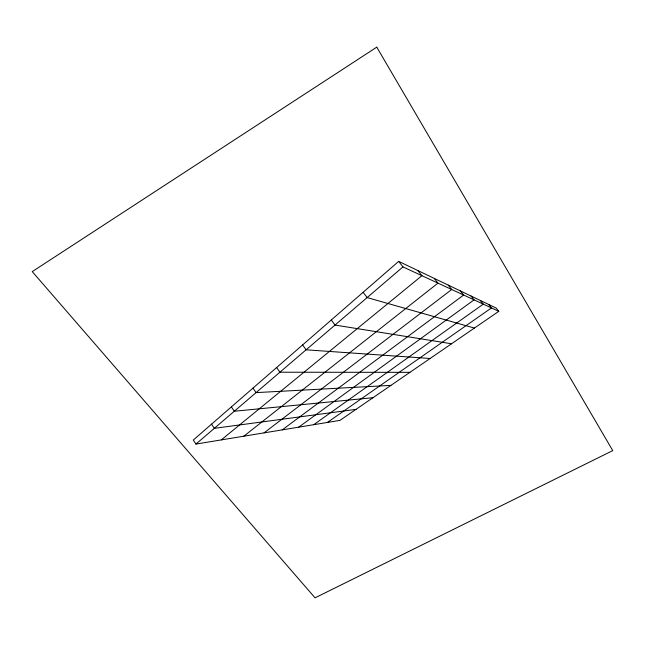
<?xml version="1.0" encoding="UTF-8"?>
<svg xmlns="http://www.w3.org/2000/svg" width="645" height="645" viewBox="0 0 645 645"><rect width="100%" height="100%" fill="white"/><g stroke="black" fill="none" stroke-linecap="round" stroke-linejoin="round"><path stroke-width="0.97" d="M398.666 261.37L193.298 440.035L195.935 444.074L339.955 420.379L498.787 311.325L496.174 308.06L398.666 261.37L402.972 266.909M195.935 444.074L402.972 266.909L498.787 311.325M221.283 439.906L421.919 275.697L417.936 270.602M243.834 436.189L437.963 283.131L434.254 278.414M264.039 432.868L451.71 289.508L448.251 285.114M282.236 429.876L463.634 295.031L460.377 290.919M298.708 427.167L474.067 299.869L471.003 296.007M313.696 424.7L483.274 304.134L480.372 300.497M327.394 422.451L491.458 307.931L488.708 304.488M356.016 409.349L214.317 428.336L211.552 424.152M372.979 397.707L234.296 411.244L231.37 406.906M390.926 385.387L256.073 392.611L252.985 388.113M409.93 372.334L279.906 372.221L276.624 367.537M430.102 358.483L306.101 349.808L302.61 344.938M451.548 343.761L335.021 325.056L331.296 319.976M474.397 328.071L367.134 297.579L363.135 292.282M376.769 47.158L32.25 271.61L315.05 597.842L612.75 450.605L376.769 47.158"/></g></svg>
